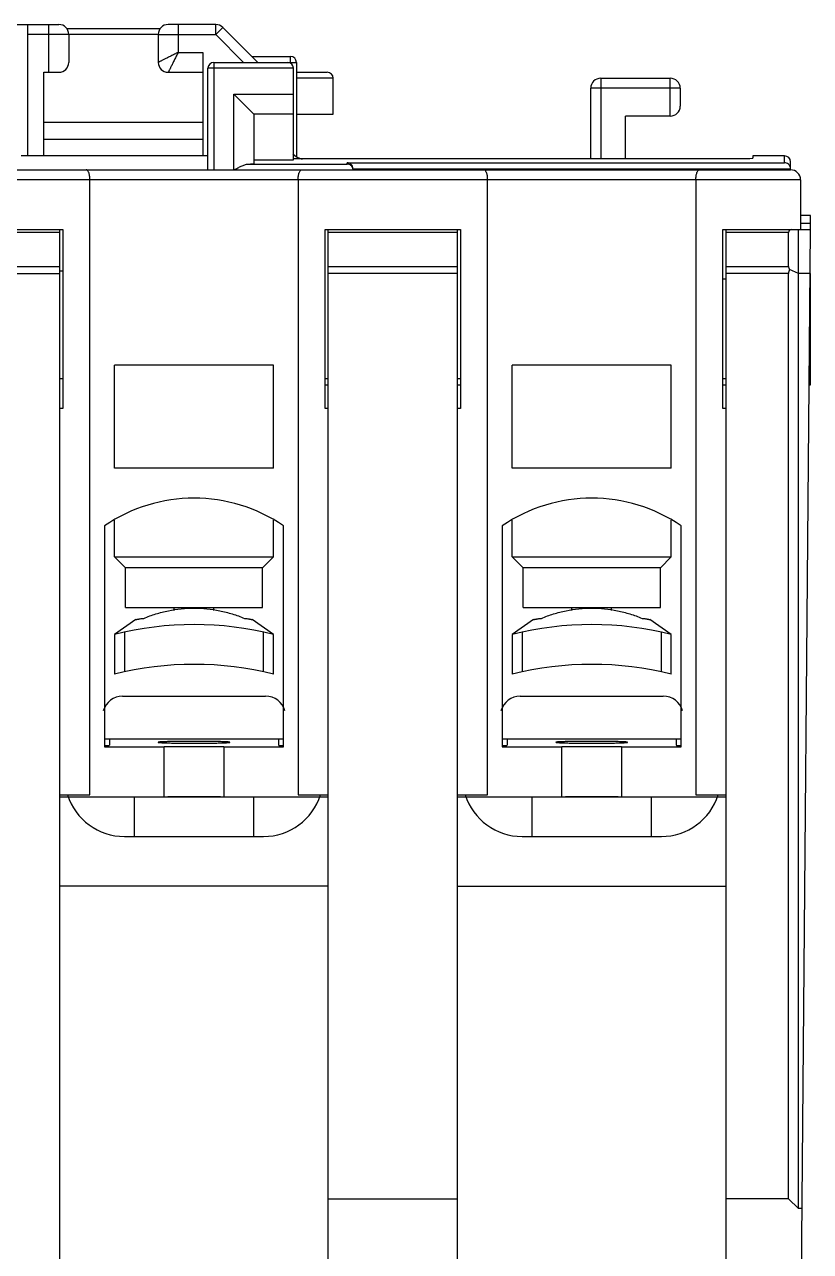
# Model space of a CAD drawing. Header units: millimetres. Extents: x 12 to 87, y 10 to 126.
# Drawn here: x 47.1 to 86.7, y 64 to 125.7 of the extents above; entities that cross this region are included whole.
import ezdxf

# ---------------------------------------------------------------- set-up
doc = ezdxf.new("R2010")
doc.units = ezdxf.units.MM
doc.header["$LTSCALE"] = 8.881126
doc.layers.get('0').update_dxf_attribs({"linetype": 'CONTINUOUS'})

msp = doc.modelspace()

# ---------------------------------------------------------------- linework, layer by layer
at = {"color": 7}
for p, q in [((46.475, 125.655), (48.868, 125.655)), ((47.318, 119.056), (47.318, 125.655)), ((49.368, 125.155), (47.318, 125.155)), ((48.368, 123.255), (48.368, 125.655)), ((49.268, 125.456), (53.971, 125.456)), ((53.868, 125.156), (49.368, 125.156)), ((49.368, 125.155), (49.368, 123.755)), ((53.868, 125.155), (53.868, 123.755)), ((53.868, 125.155), (56.761, 125.155)), ((56.761, 125.655), (54.368, 125.655)), ((54.868, 125.655), (54.868, 124.255)), ((56.761, 125.155), (56.761, 125.655)), ((57.114, 125.509), (56.761, 125.155)), ((56.761, 125.155), (58.16, 123.756)), ((57.114, 125.509), (58.868, 123.756)), ((54.868, 124.255), (56.118, 124.255)), ((56.118, 124.255), (56.118, 119.056)), ((58.568, 124.056), (60.518, 124.056)), ((60.518, 123.706), (60.518, 124.056)), ((56.368, 118.356), (56.368, 123.456)), ((60.668, 123.456), (56.368, 123.456)), ((56.668, 123.756), (56.668, 118.356)), ((56.668, 123.756), (60.818, 123.756)), ((60.668, 118.859), (60.668, 123.456)), ((60.818, 123.756), (60.818, 119.039)), ((48.118, 119.056), (48.118, 123.255)), ((48.118, 123.255), (48.868, 123.255)), ((54.368, 123.255), (56.118, 123.255)), ((60.818, 123.256), (62.368, 123.256)), ((62.668, 122.956), (60.818, 122.956)), ((62.668, 121.156), (62.668, 122.956)), ((76.118, 122.955), (76.118, 118.925)), ((76.118, 122.955), (79.618, 122.955)), ((79.618, 121.055), (79.618, 122.955)), ((57.668, 118.344), (57.668, 122.156)), ((57.668, 122.156), (58.668, 121.156)), ((57.668, 122.156), (60.668, 122.156)), ((75.618, 118.925), (75.618, 122.455)), ((80.118, 122.455), (75.618, 122.455)), ((80.118, 122.455), (80.118, 121.555)), ((58.189, 121.634), (58.546, 121.278)), ((58.668, 121.156), (58.668, 118.663)), ((60.668, 121.156), (58.668, 121.156)), ((60.818, 121.156), (62.668, 121.156)), ((77.368, 118.925), (77.368, 121.055)), ((79.618, 121.055), (77.368, 121.055)), ((48.118, 120.755), (56.118, 120.755)), ((48.118, 119.889), (56.118, 119.889)), ((56.368, 119.056), (46.968, 119.056)), ((83.768, 119.056), (83.768, 118.938)), ((85.368, 119.056), (83.768, 119.056)), ((85.368, 118.71), (85.368, 119.056)), ((58.374, 118.644), (63.368, 118.644)), ((58.668, 118.859), (60.668, 118.859)), ((60.668, 118.925), (83.268, 118.925)), ((63.368, 118.644), (63.368, 118.71)), ((63.368, 118.71), (85.368, 118.71)), ((63.668, 118.406), (85.668, 118.406)), ((85.668, 118.356), (85.668, 118.755)), ((86.168, 117.856), (25.168, 117.856)), ((25.668, 118.356), (85.668, 118.356)), ((50.434, 86.956), (50.434, 117.856)), ((60.902, 117.856), (60.902, 86.956)), ((70.434, 86.956), (70.434, 117.856)), ((80.902, 117.856), (80.902, 86.956)), ((86.168, 117.856), (86.168, 115.356)), ((86.668, 116.056), (86.168, 116.056)), ((86.668, 115.356), (86.668, 116.056)), ((42.268, 115.356), (49.068, 115.356)), ((48.918, 60.136), (48.918, 115.356)), ((49.068, 115.356), (49.068, 106.356)), ((62.268, 106.356), (62.268, 115.356)), ((62.268, 115.356), (69.068, 115.356)), ((62.418, 60.939), (62.418, 115.356)), ((68.918, 59.656), (68.918, 115.356)), ((69.068, 115.356), (69.068, 106.356)), ((82.268, 106.356), (82.268, 115.356)), ((82.268, 115.356), (86.668, 115.356)), ((82.418, 115.356), (82.418, 59.656)), ((86.068, 66.156), (86.068, 115.356)), ((86.162, 57.356), (86.668, 115.356)), ((86.168, 115.676), (86.668, 115.676)), ((48.918, 115.209), (42.418, 115.209)), ((68.918, 115.209), (62.418, 115.209)), ((85.568, 115.209), (82.418, 115.209)), ((85.568, 113.502), (85.568, 115.209)), ((42.418, 113.502), (48.918, 113.502)), ((62.418, 113.502), (68.918, 113.502)), ((82.418, 113.502), (85.568, 113.502)), ((42.418, 113.148), (48.918, 113.148)), ((49.068, 113.256), (48.918, 113.256)), ((68.918, 113.148), (62.418, 113.148)), ((82.418, 112.856), (82.268, 112.856)), ((85.568, 113.148), (82.418, 113.148)), ((85.568, 66.656), (85.568, 113.148)), ((86.068, 113.148), (85.606, 113.34)), ((86.649, 113.148), (86.068, 113.148)), ((86.668, 107.556), (86.668, 113.148)), ((51.668, 103.356), (51.668, 108.544)), ((59.668, 108.544), (51.668, 108.544)), ((59.668, 103.356), (59.668, 108.544)), ((71.668, 103.356), (71.668, 108.544)), ((79.668, 108.544), (71.668, 108.544)), ((79.668, 103.356), (79.668, 108.544)), ((49.068, 107.856), (48.918, 107.856)), ((62.418, 107.856), (62.268, 107.856)), ((62.268, 107.556), (62.418, 107.556)), ((69.068, 107.856), (68.918, 107.856)), ((68.918, 107.556), (69.068, 107.556)), ((82.418, 107.856), (82.268, 107.856)), ((82.268, 107.556), (82.418, 107.556)), ((86.6, 107.556), (86.668, 107.556)), ((49.068, 106.356), (48.918, 106.356)), ((62.418, 106.356), (62.268, 106.356)), ((69.068, 106.356), (68.918, 106.356)), ((82.418, 106.356), (82.268, 106.356)), ((59.668, 103.356), (51.668, 103.356)), ((79.668, 103.356), (71.668, 103.356)), ((51.668, 98.906), (51.668, 100.754)), ((59.668, 98.906), (59.668, 100.754)), ((71.668, 98.906), (71.668, 100.754)), ((79.668, 98.906), (79.668, 100.754)), ((51.168, 100.47), (51.168, 89.356)), ((60.168, 89.356), (60.168, 100.47)), ((71.168, 100.47), (71.168, 89.356)), ((80.168, 89.356), (80.168, 100.47)), ((52.218, 98.356), (51.668, 98.906)), ((51.668, 98.906), (59.668, 98.906)), ((59.118, 98.356), (59.668, 98.906)), ((71.668, 98.906), (79.668, 98.906)), ((72.218, 98.356), (71.668, 98.906)), ((79.118, 98.356), (79.668, 98.906)), ((52.218, 96.356), (52.218, 98.356)), ((59.118, 98.356), (52.218, 98.356)), ((59.118, 96.356), (59.118, 98.356)), ((72.218, 96.356), (72.218, 98.356)), ((79.118, 98.356), (72.218, 98.356)), ((79.118, 96.356), (79.118, 98.356)), ((52.218, 96.356), (59.118, 96.356)), ((54.668, 96.213), (54.668, 96.356)), ((56.668, 96.213), (56.668, 96.356)), ((72.218, 96.356), (79.118, 96.356)), ((74.668, 96.213), (74.668, 96.356)), ((76.668, 96.213), (76.668, 96.356)), ((52.743, 95.756), (51.668, 95.006)), ((59.668, 95.006), (58.593, 95.756)), ((72.743, 95.756), (71.668, 95.006)), ((79.668, 95.006), (78.593, 95.756)), ((51.668, 95.006), (51.668, 93.006)), ((52.168, 95.124), (52.168, 93.124)), ((59.168, 93.124), (59.168, 95.124)), ((59.668, 93.006), (59.668, 95.006)), ((71.668, 95.006), (71.668, 93.006)), ((72.168, 95.124), (72.168, 93.124)), ((79.168, 93.124), (79.168, 95.124)), ((79.668, 93.006), (79.668, 95.006)), ((52.068, 91.906), (59.268, 91.906)), ((72.068, 91.906), (79.268, 91.906)), ((51.168, 89.756), (60.168, 89.756)), ((51.418, 89.742), (51.418, 89.441)), ((59.918, 89.742), (59.918, 89.441)), ((71.168, 89.756), (80.168, 89.756)), ((71.418, 89.742), (71.418, 89.441)), ((79.918, 89.742), (79.918, 89.441)), ((51.168, 89.355), (54.168, 89.355)), ((54.168, 86.856), (54.168, 89.355)), ((57.168, 89.355), (57.168, 86.856)), ((57.168, 89.355), (60.168, 89.355)), ((71.168, 89.355), (74.168, 89.355)), ((74.168, 86.856), (74.168, 89.355)), ((77.168, 89.355), (80.168, 89.355)), ((77.168, 89.355), (77.168, 86.856)), ((48.918, 86.956), (50.434, 86.956)), ((60.902, 86.956), (62.418, 86.956)), ((68.918, 86.956), (70.434, 86.956)), ((80.902, 86.956), (82.418, 86.956)), ((48.918, 86.856), (62.418, 86.856)), ((52.668, 84.856), (52.668, 86.856)), ((58.668, 84.856), (58.668, 86.856)), ((68.918, 86.856), (82.418, 86.856)), ((72.668, 84.856), (72.668, 86.856)), ((78.668, 84.856), (78.668, 86.856)), ((52.168, 84.856), (59.168, 84.856)), ((72.168, 84.856), (79.168, 84.856)), ((62.418, 82.356), (48.918, 82.356)), ((68.918, 82.356), (82.418, 82.356)), ((62.418, 66.656), (68.918, 66.656)), ((85.568, 66.656), (82.418, 66.656)), ((85.568, 66.656), (86.068, 66.156)), ((86.239, 66.156), (86.068, 66.156))]:
    msp.add_line(p, q, dxfattribs=at)
for centre, radius, start, end in [((48.868, 125.155), 0.5, 0, 90), ((54.368, 125.155), 0.5, 90, 180), ((56.761, 125.155), 0.5, 45, 90), ((60.518, 123.756), 0.3, 0, 90), ((48.868, 123.755), 0.5, 270, 360), ((54.368, 123.755), 0.5, 180, 270), ((56.668, 123.456), 0.3, 90, 180), ((60.368, 123.456), 0.3, 0, 90), ((62.368, 122.956), 0.3, 0, 90), ((76.118, 122.455), 0.5, 90, 180), ((79.618, 122.455), 0.5, 0, 90), ((79.618, 121.555), 0.5, 270, 360), ((61.368, 119.855), 1, 223.6077, 254.43972), ((85.368, 118.756), 0.3, 359.9895, 89.98949), ((85.668, 117.856), 0.5, 0, 90), ((55.668, 93.856), 8, 55.77113, 124.22887), ((75.668, 93.856), 8, 55.77113, 124.22887), ((55.668, 79.256), 16.25, 75.74997, 104.25003), ((75.668, 79.256), 16.25, 75.74997, 104.25003), ((55.668, 77.256), 16.25, 75.74997, 104.25003), ((75.668, 77.256), 16.25, 75.74997, 104.25003), ((52.068, 90.906), 1, 90, 164.74544), ((59.268, 90.906), 1, 15.00712, 90), ((72.068, 90.906), 1, 90, 164.74544), ((79.268, 90.906), 1, 15.00712, 90), ((52.168, 87.856), 3, 197.55073, 270), ((59.168, 87.856), 3, 270, 342.4493), ((72.168, 87.856), 3, 197.55073, 270), ((79.168, 87.856), 3, 270, 342.4493)]:
    msp.add_arc(centre, radius, start, end, dxfattribs=at)
for centre, major_axis, ratio, start_param, end_param in [((57.668, 118.663), (1, 0), 0.026186, -0.786454, 0), ((83.268, 118.938), (0.5, 0), 0.026186, -1.570796, 0), ((86.068, 114.856), (0.462, -0.462), 0.414214, 2.748894, 3.534292), ((86.068, 113.148), (0.462, -0.462), 0.414214, -2.748894, -2.356194), ((86.068, 113.148), (0.5, 0), 1, 2.748894, 3.141593)]:
    msp.add_ellipse(centre, major_axis=major_axis, ratio=ratio, start_param=start_param, end_param=end_param, dxfattribs=at)
for points, knots in [([(54.868, 124.255), (54.806, 124.224), (54.685, 124.163), (54.506, 124.075), (54.364, 124.003), (54.256, 123.949), (54.183, 123.913), (54.115, 123.879), (54.054, 123.848), (54.001, 123.821), (53.961, 123.802), (53.934, 123.788), (53.917, 123.78), (53.902, 123.772), (53.89, 123.766), (53.881, 123.761), (53.874, 123.757), (53.871, 123.756), (53.868, 123.755), (53.868, 123.755)], [0, 0, 0, 0, 0.185115, 0.365106, 0.534262, 0.613062, 0.686906, 0.754935, 0.81628, 0.870065, 0.915463, 0.934808, 0.951814, 0.966401, 0.978493, 0.987993, 0.994791, 0.998784, 1, 1, 1, 1]), ([(54.868, 124.255), (54.837, 124.194), (54.776, 124.072), (54.687, 123.894), (54.616, 123.751), (54.562, 123.644), (54.526, 123.57), (54.492, 123.502), (54.462, 123.441), (54.435, 123.388), (54.416, 123.348), (54.402, 123.321), (54.394, 123.304), (54.386, 123.289), (54.38, 123.277), (54.375, 123.268), (54.37, 123.261), (54.369, 123.258), (54.368, 123.255), (54.368, 123.255)], [0, 0, 0, 0, 0.185098, 0.365086, 0.534237, 0.613012, 0.686805, 0.754755, 0.816008, 0.869721, 0.9151, 0.934458, 0.95149, 0.966118, 0.978262, 0.987826, 0.994698, 0.99877, 1, 1, 1, 1]), ([(57.689, 118.356), (57.749, 118.389), (57.867, 118.453), (58.041, 118.542), (58.185, 118.604), (58.295, 118.636), (58.349, 118.644), (58.374, 118.644)], [0, 0, 0, 0, 0.27315, 0.538176, 0.78494, 0.897671, 1, 1, 1, 1]), ([(63.669, 118.406), (63.668, 118.452), (63.645, 118.539), (63.569, 118.637), (63.472, 118.695), (63.402, 118.709), (63.368, 118.71)], [0, 0, 0, 0, 0.29353, 0.552718, 0.783426, 1, 1, 1, 1]), ([(63.667, 118.356), (63.664, 118.4), (63.64, 118.483), (63.563, 118.576), (63.469, 118.63), (63.401, 118.643), (63.368, 118.644)], [0, 0, 0, 0, 0.29276, 0.551267, 0.782346, 1, 1, 1, 1]), ([(85.668, 118.406), (85.667, 118.452), (85.651, 118.519), (85.604, 118.593), (85.55, 118.648), (85.472, 118.695), (85.402, 118.709), (85.368, 118.71)], [0, 0, 0, 0, 0.292935, 0.427705, 0.55332, 0.783706, 1, 1, 1, 1]), ([(50.434, 117.856), (50.434, 117.889), (50.431, 117.955), (50.42, 118.05), (50.403, 118.136), (50.38, 118.211), (50.353, 118.272), (50.322, 118.318), (50.289, 118.348), (50.262, 118.356), (50.251, 118.356)], [0, 0, 0, 0, 0.178249, 0.34966, 0.507456, 0.646925, 0.765162, 0.861234, 0.937278, 1, 1, 1, 1]), ([(60.902, 117.856), (60.902, 117.889), (60.905, 117.955), (60.916, 118.05), (60.933, 118.136), (60.956, 118.211), (60.983, 118.272), (61.014, 118.318), (61.047, 118.348), (61.074, 118.356), (61.085, 118.356)], [0, 0, 0, 0, 0.17825, 0.349663, 0.507462, 0.646931, 0.765166, 0.861234, 0.937277, 1, 1, 1, 1]), ([(70.434, 117.856), (70.434, 117.889), (70.431, 117.955), (70.42, 118.05), (70.403, 118.136), (70.38, 118.211), (70.353, 118.272), (70.322, 118.318), (70.289, 118.348), (70.262, 118.356), (70.251, 118.356)], [0, 0, 0, 0, 0.178249, 0.34966, 0.507456, 0.646925, 0.765162, 0.861234, 0.937278, 1, 1, 1, 1]), ([(80.902, 117.856), (80.902, 117.889), (80.905, 117.955), (80.916, 118.05), (80.933, 118.136), (80.956, 118.211), (80.983, 118.272), (81.014, 118.318), (81.047, 118.348), (81.074, 118.356), (81.085, 118.356)], [0, 0, 0, 0, 0.17825, 0.349663, 0.507462, 0.646931, 0.765166, 0.861234, 0.937277, 1, 1, 1, 1]), ([(53.135, 95.817), (53.335, 95.901), (53.641, 96.013), (54.058, 96.131), (54.481, 96.229), (55.017, 96.312), (55.668, 96.345), (56.319, 96.312), (56.855, 96.229), (57.278, 96.131), (57.695, 96.013), (58.001, 95.901), (58.201, 95.817)], [0, 0, 0, 0, 0.124966, 0.187472, 0.249991, 0.375004, 0.500001, 0.624997, 0.750009, 0.812529, 0.875034, 1, 1, 1, 1]), ([(73.135, 95.817), (73.335, 95.901), (73.641, 96.013), (74.058, 96.131), (74.481, 96.229), (75.017, 96.312), (75.668, 96.345), (76.319, 96.312), (76.855, 96.229), (77.278, 96.131), (77.695, 96.013), (78.001, 95.901), (78.201, 95.817)], [0, 0, 0, 0, 0.124966, 0.187472, 0.249991, 0.375004, 0.500001, 0.624997, 0.750009, 0.812529, 0.875034, 1, 1, 1, 1]), ([(52.744, 95.757), (52.743, 95.756), (52.745, 95.757), (52.745, 95.757), (52.747, 95.757), (52.75, 95.758), (52.753, 95.759), (52.76, 95.76), (52.769, 95.762), (52.783, 95.765), (52.8, 95.769), (52.821, 95.773), (52.844, 95.777), (52.87, 95.782), (52.911, 95.789), (52.969, 95.798), (53.048, 95.808), (53.105, 95.814), (53.135, 95.817)], [0, 0, 0, 0, 0.000911, 0.003806, 0.008705, 0.015629, 0.024598, 0.035615, 0.063745, 0.099909, 0.143998, 0.195904, 0.255526, 0.322778, 0.397583, 0.569548, 0.770685, 1, 1, 1, 1]), ([(58.201, 95.817), (58.231, 95.814), (58.288, 95.808), (58.367, 95.798), (58.425, 95.789), (58.466, 95.782), (58.492, 95.777), (58.515, 95.773), (58.536, 95.769), (58.553, 95.765), (58.567, 95.762), (58.576, 95.76), (58.583, 95.759), (58.586, 95.758), (58.589, 95.757), (58.591, 95.757), (58.592, 95.757), (58.592, 95.756), (58.593, 95.756)], [0, 0, 0, 0, 0.229158, 0.430166, 0.602056, 0.67683, 0.744042, 0.803601, 0.855416, 0.899415, 0.935534, 0.963707, 0.974792, 0.983865, 0.990922, 0.995964, 0.99899, 1, 1, 1, 1]), ([(72.744, 95.757), (72.743, 95.756), (72.745, 95.757), (72.745, 95.757), (72.747, 95.757), (72.75, 95.758), (72.753, 95.759), (72.76, 95.76), (72.769, 95.762), (72.783, 95.765), (72.8, 95.769), (72.821, 95.773), (72.844, 95.777), (72.87, 95.782), (72.911, 95.789), (72.969, 95.798), (73.048, 95.808), (73.105, 95.814), (73.135, 95.817)], [0, 0, 0, 0, 0.000911, 0.003806, 0.008705, 0.015629, 0.024598, 0.035615, 0.063745, 0.099909, 0.143998, 0.195904, 0.255526, 0.322778, 0.397583, 0.569548, 0.770685, 1, 1, 1, 1]), ([(78.201, 95.817), (78.231, 95.814), (78.288, 95.808), (78.367, 95.798), (78.425, 95.789), (78.466, 95.782), (78.492, 95.777), (78.515, 95.773), (78.536, 95.769), (78.553, 95.765), (78.567, 95.762), (78.576, 95.76), (78.583, 95.759), (78.586, 95.758), (78.589, 95.757), (78.591, 95.757), (78.592, 95.757), (78.592, 95.756), (78.593, 95.756)], [0, 0, 0, 0, 0.229158, 0.430166, 0.602056, 0.67683, 0.744042, 0.803601, 0.855416, 0.899415, 0.935534, 0.963707, 0.974792, 0.983865, 0.990922, 0.995964, 0.99899, 1, 1, 1, 1]), ([(51.418, 89.742), (51.418, 89.743), (51.418, 89.743), (51.416, 89.744), (51.413, 89.744), (51.408, 89.745), (51.4, 89.746), (51.391, 89.747), (51.379, 89.748), (51.366, 89.748), (51.344, 89.749), (51.312, 89.751), (51.27, 89.752), (51.221, 89.753), (51.186, 89.754), (51.168, 89.754)], [0, 0, 0, 0, 0.002024, 0.005664, 0.018916, 0.040431, 0.070237, 0.108272, 0.15436, 0.208294, 0.269865, 0.414902, 0.58694, 0.783126, 1, 1, 1, 1]), ([(51.168, 89.429), (51.186, 89.429), (51.221, 89.43), (51.27, 89.431), (51.312, 89.432), (51.344, 89.434), (51.366, 89.435), (51.379, 89.435), (51.391, 89.436), (51.4, 89.437), (51.408, 89.438), (51.413, 89.439), (51.416, 89.439), (51.418, 89.44), (51.418, 89.44), (51.418, 89.441)], [0, 0, 0, 0, 0.216873, 0.413058, 0.585096, 0.730132, 0.791703, 0.845638, 0.891726, 0.929761, 0.959567, 0.981084, 0.994335, 0.997976, 1, 1, 1, 1]), ([(55.668, 89.638), (55.551, 89.638), (55.321, 89.638), (55.038, 89.635), (54.822, 89.633), (54.671, 89.63), (54.53, 89.628), (54.399, 89.625), (54.281, 89.621), (54.176, 89.617), (54.086, 89.614), (54.02, 89.61), (53.975, 89.607), (53.947, 89.605), (53.923, 89.603), (53.904, 89.6), (53.889, 89.598), (53.879, 89.596), (53.873, 89.594), (53.87, 89.593), (53.868, 89.592), (53.868, 89.591)], [0, 0, 0, 0, 0.194802, 0.382124, 0.470707, 0.554772, 0.63349, 0.706117, 0.771947, 0.830361, 0.880783, 0.922748, 0.940425, 0.955846, 0.968978, 0.979792, 0.988265, 0.994398, 0.996597, 0.998234, 1, 1, 1, 1]), ([(53.868, 89.591), (53.868, 89.59), (53.87, 89.588), (53.873, 89.587), (53.879, 89.585), (53.889, 89.584), (53.904, 89.581), (53.923, 89.579), (53.947, 89.577), (53.975, 89.575), (54.02, 89.572), (54.086, 89.568), (54.176, 89.564), (54.281, 89.56), (54.399, 89.557), (54.53, 89.554), (54.671, 89.551), (54.822, 89.549), (55.038, 89.546), (55.321, 89.544), (55.551, 89.543), (55.668, 89.543)], [0, 0, 0, 0, 0.001766, 0.003403, 0.005602, 0.011735, 0.020208, 0.031021, 0.044153, 0.059574, 0.077251, 0.119214, 0.169636, 0.228048, 0.293878, 0.366504, 0.445222, 0.529287, 0.617871, 0.805196, 1, 1, 1, 1]), ([(57.468, 89.591), (57.468, 89.592), (57.466, 89.593), (57.463, 89.594), (57.457, 89.596), (57.447, 89.598), (57.432, 89.6), (57.413, 89.603), (57.389, 89.605), (57.361, 89.607), (57.316, 89.61), (57.25, 89.614), (57.16, 89.617), (57.055, 89.621), (56.937, 89.625), (56.806, 89.628), (56.665, 89.63), (56.514, 89.633), (56.297, 89.635), (56.015, 89.638), (55.785, 89.638), (55.668, 89.638)], [0, 0, 0, 0, 0.001766, 0.003403, 0.005602, 0.011735, 0.020208, 0.031021, 0.044153, 0.059574, 0.077251, 0.119214, 0.169636, 0.228048, 0.293878, 0.366504, 0.445222, 0.529287, 0.617871, 0.805196, 1, 1, 1, 1]), ([(55.668, 89.543), (55.785, 89.543), (56.015, 89.544), (56.297, 89.546), (56.514, 89.549), (56.665, 89.551), (56.806, 89.554), (56.937, 89.557), (57.055, 89.56), (57.16, 89.564), (57.25, 89.568), (57.316, 89.572), (57.361, 89.575), (57.389, 89.577), (57.413, 89.579), (57.432, 89.581), (57.447, 89.584), (57.457, 89.585), (57.463, 89.587), (57.466, 89.588), (57.468, 89.59), (57.468, 89.591)], [0, 0, 0, 0, 0.194802, 0.382124, 0.470707, 0.554772, 0.63349, 0.706117, 0.771947, 0.830361, 0.880783, 0.922748, 0.940425, 0.955846, 0.968978, 0.979792, 0.988265, 0.994398, 0.996597, 0.998234, 1, 1, 1, 1]), ([(60.168, 89.754), (60.15, 89.754), (60.115, 89.753), (60.066, 89.752), (60.024, 89.751), (59.992, 89.749), (59.97, 89.748), (59.957, 89.748), (59.945, 89.747), (59.936, 89.746), (59.928, 89.745), (59.923, 89.744), (59.92, 89.744), (59.918, 89.743), (59.918, 89.743), (59.918, 89.742)], [0, 0, 0, 0, 0.216873, 0.413058, 0.585096, 0.730132, 0.791703, 0.845638, 0.891726, 0.929761, 0.959567, 0.981084, 0.994335, 0.997976, 1, 1, 1, 1]), ([(59.918, 89.441), (59.918, 89.44), (59.918, 89.44), (59.92, 89.439), (59.923, 89.439), (59.928, 89.438), (59.936, 89.437), (59.945, 89.436), (59.957, 89.435), (59.97, 89.435), (59.992, 89.434), (60.024, 89.432), (60.066, 89.431), (60.115, 89.43), (60.15, 89.429), (60.168, 89.429)], [0, 0, 0, 0, 0.002024, 0.005665, 0.018916, 0.040432, 0.070239, 0.108274, 0.154362, 0.208297, 0.269867, 0.414904, 0.586942, 0.783127, 1, 1, 1, 1]), ([(71.418, 89.742), (71.418, 89.743), (71.418, 89.743), (71.416, 89.744), (71.413, 89.744), (71.408, 89.745), (71.4, 89.746), (71.391, 89.747), (71.379, 89.748), (71.366, 89.748), (71.344, 89.749), (71.312, 89.751), (71.27, 89.752), (71.221, 89.753), (71.186, 89.754), (71.168, 89.754)], [0, 0, 0, 0, 0.002024, 0.005664, 0.018916, 0.040431, 0.070237, 0.108272, 0.15436, 0.208294, 0.269865, 0.414902, 0.58694, 0.783126, 1, 1, 1, 1]), ([(71.168, 89.429), (71.186, 89.429), (71.221, 89.43), (71.27, 89.431), (71.312, 89.432), (71.344, 89.434), (71.366, 89.435), (71.379, 89.435), (71.391, 89.436), (71.4, 89.437), (71.408, 89.438), (71.413, 89.439), (71.416, 89.439), (71.418, 89.44), (71.418, 89.44), (71.418, 89.441)], [0, 0, 0, 0, 0.216873, 0.413058, 0.585096, 0.730132, 0.791703, 0.845638, 0.891726, 0.929761, 0.959567, 0.981084, 0.994335, 0.997976, 1, 1, 1, 1]), ([(75.668, 89.638), (75.551, 89.638), (75.321, 89.638), (75.038, 89.635), (74.822, 89.633), (74.671, 89.63), (74.53, 89.628), (74.399, 89.625), (74.281, 89.621), (74.176, 89.617), (74.086, 89.614), (74.02, 89.61), (73.975, 89.607), (73.947, 89.605), (73.923, 89.603), (73.904, 89.6), (73.889, 89.598), (73.879, 89.596), (73.873, 89.594), (73.87, 89.593), (73.868, 89.592), (73.868, 89.591)], [0, 0, 0, 0, 0.194802, 0.382124, 0.470707, 0.554772, 0.63349, 0.706117, 0.771947, 0.830361, 0.880783, 0.922748, 0.940425, 0.955846, 0.968978, 0.979792, 0.988265, 0.994398, 0.996597, 0.998234, 1, 1, 1, 1]), ([(73.868, 89.591), (73.868, 89.59), (73.87, 89.588), (73.873, 89.587), (73.879, 89.585), (73.889, 89.584), (73.904, 89.581), (73.923, 89.579), (73.947, 89.577), (73.975, 89.575), (74.02, 89.572), (74.086, 89.568), (74.176, 89.564), (74.281, 89.56), (74.399, 89.557), (74.53, 89.554), (74.671, 89.551), (74.822, 89.549), (75.038, 89.546), (75.321, 89.544), (75.551, 89.543), (75.668, 89.543)], [0, 0, 0, 0, 0.001766, 0.003403, 0.005602, 0.011735, 0.020208, 0.031021, 0.044153, 0.059574, 0.077251, 0.119214, 0.169636, 0.228048, 0.293878, 0.366504, 0.445222, 0.529287, 0.617871, 0.805196, 1, 1, 1, 1]), ([(77.468, 89.591), (77.468, 89.592), (77.466, 89.593), (77.463, 89.594), (77.457, 89.596), (77.447, 89.598), (77.432, 89.6), (77.413, 89.603), (77.389, 89.605), (77.361, 89.607), (77.316, 89.61), (77.25, 89.614), (77.16, 89.617), (77.055, 89.621), (76.937, 89.625), (76.806, 89.628), (76.665, 89.63), (76.514, 89.633), (76.297, 89.635), (76.015, 89.638), (75.785, 89.638), (75.668, 89.638)], [0, 0, 0, 0, 0.001766, 0.003403, 0.005602, 0.011735, 0.020208, 0.031021, 0.044153, 0.059574, 0.077251, 0.119214, 0.169636, 0.228048, 0.293878, 0.366504, 0.445222, 0.529287, 0.617871, 0.805196, 1, 1, 1, 1]), ([(75.668, 89.543), (75.785, 89.543), (76.015, 89.544), (76.297, 89.546), (76.514, 89.549), (76.665, 89.551), (76.806, 89.554), (76.937, 89.557), (77.055, 89.56), (77.16, 89.564), (77.25, 89.568), (77.316, 89.572), (77.361, 89.575), (77.389, 89.577), (77.413, 89.579), (77.432, 89.581), (77.447, 89.584), (77.457, 89.585), (77.463, 89.587), (77.466, 89.588), (77.468, 89.59), (77.468, 89.591)], [0, 0, 0, 0, 0.194802, 0.382124, 0.470707, 0.554772, 0.63349, 0.706117, 0.771947, 0.830361, 0.880783, 0.922748, 0.940425, 0.955846, 0.968978, 0.979792, 0.988265, 0.994398, 0.996597, 0.998234, 1, 1, 1, 1]), ([(80.168, 89.754), (80.15, 89.754), (80.115, 89.753), (80.066, 89.752), (80.024, 89.751), (79.992, 89.749), (79.97, 89.748), (79.957, 89.748), (79.945, 89.747), (79.936, 89.746), (79.928, 89.745), (79.923, 89.744), (79.92, 89.744), (79.918, 89.743), (79.918, 89.743), (79.918, 89.742)], [0, 0, 0, 0, 0.216873, 0.413058, 0.585096, 0.730132, 0.791703, 0.845638, 0.891726, 0.929761, 0.959567, 0.981084, 0.994335, 0.997976, 1, 1, 1, 1]), ([(79.918, 89.441), (79.918, 89.44), (79.918, 89.44), (79.92, 89.439), (79.923, 89.439), (79.928, 89.438), (79.936, 89.437), (79.945, 89.436), (79.957, 89.435), (79.97, 89.435), (79.992, 89.434), (80.024, 89.432), (80.066, 89.431), (80.115, 89.43), (80.15, 89.429), (80.168, 89.429)], [0, 0, 0, 0, 0.002024, 0.005665, 0.018916, 0.040432, 0.070239, 0.108274, 0.154362, 0.208297, 0.269867, 0.414904, 0.586942, 0.783127, 1, 1, 1, 1]), ([(57.168, 89.355), (56.932, 89.359), (56.432, 89.366), (55.668, 89.369), (54.904, 89.366), (54.404, 89.359), (54.168, 89.355)], [0, 0, 0, 0, 0.236494, 0.5, 0.763506, 1, 1, 1, 1]), ([(77.168, 89.355), (76.932, 89.359), (76.432, 89.366), (75.668, 89.369), (74.904, 89.366), (74.404, 89.359), (74.168, 89.355)], [0, 0, 0, 0, 0.236494, 0.5, 0.763506, 1, 1, 1, 1]), ([(54.168, 86.856), (54.404, 86.86), (54.904, 86.867), (55.668, 86.87), (56.432, 86.867), (56.932, 86.86), (57.168, 86.856)], [0, 0, 0, 0, 0.236494, 0.5, 0.763506, 1, 1, 1, 1]), ([(74.168, 86.856), (74.404, 86.86), (74.904, 86.867), (75.668, 86.87), (76.432, 86.867), (76.932, 86.86), (77.168, 86.856)], [0, 0, 0, 0, 0.236494, 0.5, 0.763506, 1, 1, 1, 1])]:
    msp.add_open_spline(points, degree=3, knots=knots, dxfattribs=at)

doc.saveas('drawing.dxf')
